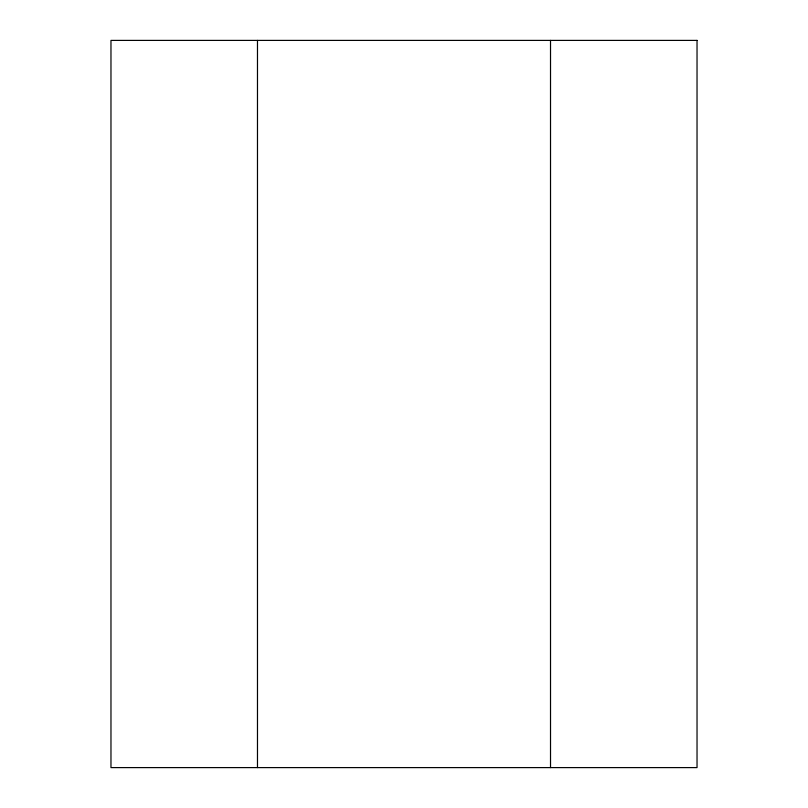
<?xml version="1.0" encoding="UTF-8"?>
<svg xmlns="http://www.w3.org/2000/svg" width="808" height="808" viewBox="0 0 808 808"><rect width="100%" height="100%" fill="white"/><g stroke="black" fill="none" stroke-linecap="round" stroke-linejoin="round"><path stroke-width="1.21" d="M550.521 40.4L550.521 767.6M257.479 40.4L257.479 767.6M697.031 40.4L110.969 40.4L110.969 767.6L697.031 767.6L697.031 40.4"/></g></svg>
